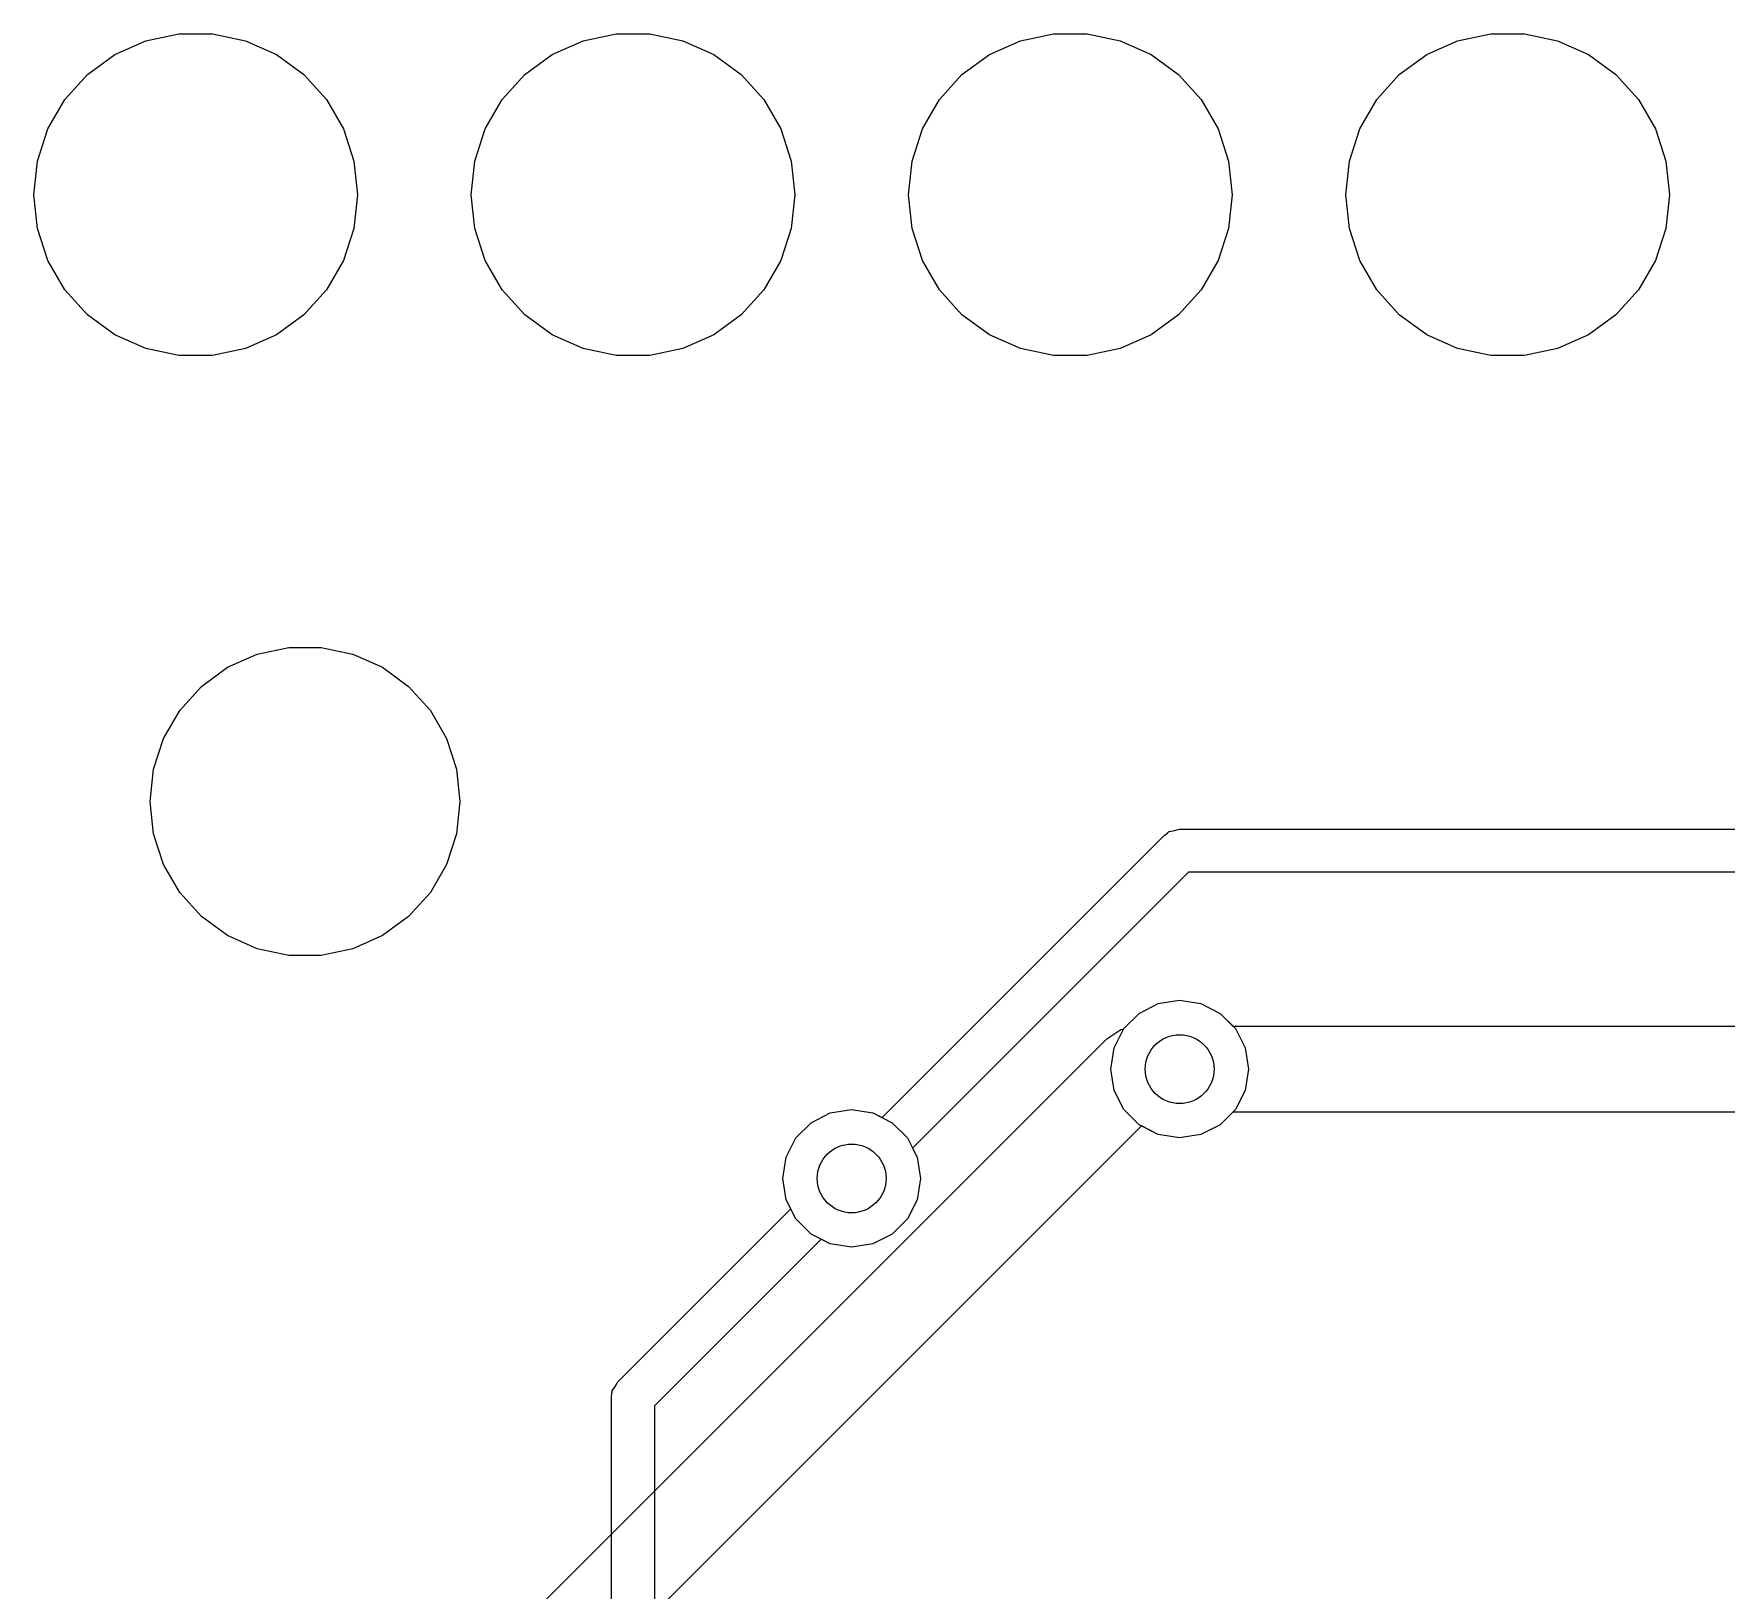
# Model space of a CAD drawing. Header units: millimetres. Extents: x 0 to 489, y -139 to 89.
# Drawn here: x 7.18 to 17.01, y 28.78 to 37.83 of the extents above; entities that cross this region are included whole.
import ezdxf

# ---------------------------------------------------------------- set-up
doc = ezdxf.new("R2010")
doc.units = ezdxf.units.MM
doc.header["$MEASUREMENT"] = 0
doc.layers.add('BLACK', color=7, linetype='CONTINUOUS')

msp = doc.modelspace()

# ---------------------------------------------------------------- linework, layer by layer
at = {"layer": 'BLACK', "linetype": 'Continuous'}
for p, q in [((7.65407, 37.70429), (7.83407, 37.78419)), ((7.65407, 37.70429), (7.83407, 37.78419)), ((7.65407, 37.70429), (7.83407, 37.78419)), ((7.65407, 37.70429), (7.83407, 37.78419)), ((7.83407, 37.78419), (8.02607, 37.82509)), ((7.83407, 37.78419), (8.02607, 37.82509)), ((7.83407, 37.78419), (8.02607, 37.82509)), ((7.83407, 37.78419), (8.02607, 37.82509)), ((8.02607, 37.82509), (8.22207, 37.82509)), ((8.02607, 37.82509), (8.22207, 37.82509)), ((8.02607, 37.82509), (8.22207, 37.82509)), ((8.02607, 37.82509), (8.22207, 37.82509)), ((8.22207, 37.82509), (8.41407, 37.78419)), ((8.22207, 37.82509), (8.41407, 37.78419)), ((8.22207, 37.82509), (8.41407, 37.78419)), ((8.22207, 37.82509), (8.41407, 37.78419)), ((8.41407, 37.78419), (8.59407, 37.70429)), ((8.41407, 37.78419), (8.59407, 37.70429)), ((8.41407, 37.78419), (8.59407, 37.70429)), ((8.41407, 37.78419), (8.59407, 37.70429)), ((10.19407, 37.70429), (10.37407, 37.78419)), ((10.19407, 37.70429), (10.37407, 37.78419)), ((10.19407, 37.70429), (10.37407, 37.78419)), ((10.19407, 37.70429), (10.37407, 37.78419)), ((10.37407, 37.78419), (10.56607, 37.82509)), ((10.37407, 37.78419), (10.56607, 37.82509)), ((10.37407, 37.78419), (10.56607, 37.82509)), ((10.37407, 37.78419), (10.56607, 37.82509)), ((10.56607, 37.82509), (10.76207, 37.82509)), ((10.56607, 37.82509), (10.76207, 37.82509)), ((10.56607, 37.82509), (10.76207, 37.82509)), ((10.56607, 37.82509), (10.76207, 37.82509)), ((10.76207, 37.82509), (10.95407, 37.78419)), ((10.76207, 37.82509), (10.95407, 37.78419)), ((10.76207, 37.82509), (10.95407, 37.78419)), ((10.76207, 37.82509), (10.95407, 37.78419)), ((10.95407, 37.78419), (11.13407, 37.70429)), ((10.95407, 37.78419), (11.13407, 37.70429)), ((10.95407, 37.78419), (11.13407, 37.70429)), ((10.95407, 37.78419), (11.13407, 37.70429)), ((12.73407, 37.70429), (12.91407, 37.78419)), ((12.73407, 37.70429), (12.91407, 37.78419)), ((12.73407, 37.70429), (12.91407, 37.78419)), ((12.73407, 37.70429), (12.91407, 37.78419)), ((12.91407, 37.78419), (13.10607, 37.82509)), ((12.91407, 37.78419), (13.10607, 37.82509)), ((12.91407, 37.78419), (13.10607, 37.82509)), ((12.91407, 37.78419), (13.10607, 37.82509)), ((13.10607, 37.82509), (13.30207, 37.82509)), ((13.10607, 37.82509), (13.30207, 37.82509)), ((13.10607, 37.82509), (13.30207, 37.82509)), ((13.10607, 37.82509), (13.30207, 37.82509)), ((13.30207, 37.82509), (13.49407, 37.78419)), ((13.30207, 37.82509), (13.49407, 37.78419)), ((13.30207, 37.82509), (13.49407, 37.78419)), ((13.30207, 37.82509), (13.49407, 37.78419)), ((13.49407, 37.78419), (13.67407, 37.70429)), ((13.49407, 37.78419), (13.67407, 37.70429)), ((13.49407, 37.78419), (13.67407, 37.70429)), ((13.49407, 37.78419), (13.67407, 37.70429)), ((15.27407, 37.70429), (15.45407, 37.78419)), ((15.27407, 37.70429), (15.45407, 37.78419)), ((15.27407, 37.70429), (15.45407, 37.78419)), ((15.27407, 37.70429), (15.45407, 37.78419)), ((15.45407, 37.78419), (15.64607, 37.82509)), ((15.45407, 37.78419), (15.64607, 37.82509)), ((15.45407, 37.78419), (15.64607, 37.82509)), ((15.45407, 37.78419), (15.64607, 37.82509)), ((15.64607, 37.82509), (15.84207, 37.82509)), ((15.64607, 37.82509), (15.84207, 37.82509)), ((15.64607, 37.82509), (15.84207, 37.82509)), ((15.64607, 37.82509), (15.84207, 37.82509)), ((15.84207, 37.82509), (16.03407, 37.78419)), ((15.84207, 37.82509), (16.03407, 37.78419)), ((15.84207, 37.82509), (16.03407, 37.78419)), ((15.84207, 37.82509), (16.03407, 37.78419)), ((16.03407, 37.78419), (16.21407, 37.70429)), ((16.03407, 37.78419), (16.21407, 37.70429)), ((16.03407, 37.78419), (16.21407, 37.70429)), ((16.03407, 37.78419), (16.21407, 37.70429)), ((7.49507, 37.58879), (7.65407, 37.70429)), ((7.49507, 37.58879), (7.65407, 37.70429)), ((7.49507, 37.58879), (7.65407, 37.70429)), ((7.49507, 37.58879), (7.65407, 37.70429)), ((8.59407, 37.70429), (8.75307, 37.58879)), ((8.59407, 37.70429), (8.75307, 37.58879)), ((8.59407, 37.70429), (8.75307, 37.58879)), ((8.59407, 37.70429), (8.75307, 37.58879)), ((10.03507, 37.58879), (10.19407, 37.70429)), ((10.03507, 37.58879), (10.19407, 37.70429)), ((10.03507, 37.58879), (10.19407, 37.70429)), ((10.03507, 37.58879), (10.19407, 37.70429)), ((11.13407, 37.70429), (11.29307, 37.58879)), ((11.13407, 37.70429), (11.29307, 37.58879)), ((11.13407, 37.70429), (11.29307, 37.58879)), ((11.13407, 37.70429), (11.29307, 37.58879)), ((12.57507, 37.58879), (12.73407, 37.70429)), ((12.57507, 37.58879), (12.73407, 37.70429)), ((12.57507, 37.58879), (12.73407, 37.70429)), ((12.57507, 37.58879), (12.73407, 37.70429)), ((13.67407, 37.70429), (13.83307, 37.58879)), ((13.67407, 37.70429), (13.83307, 37.58879)), ((13.67407, 37.70429), (13.83307, 37.58879)), ((13.67407, 37.70429), (13.83307, 37.58879)), ((15.11507, 37.58879), (15.27407, 37.70429)), ((15.11507, 37.58879), (15.27407, 37.70429)), ((15.11507, 37.58879), (15.27407, 37.70429)), ((15.11507, 37.58879), (15.27407, 37.70429)), ((16.21407, 37.70429), (16.37307, 37.58879)), ((16.21407, 37.70429), (16.37307, 37.58879)), ((16.21407, 37.70429), (16.37307, 37.58879)), ((16.21407, 37.70429), (16.37307, 37.58879)), ((7.36407, 37.44279), (7.49507, 37.58879)), ((7.36407, 37.44279), (7.49507, 37.58879)), ((7.36407, 37.44279), (7.49507, 37.58879)), ((7.36407, 37.44279), (7.49507, 37.58879)), ((8.75307, 37.58879), (8.88407, 37.44279)), ((8.75307, 37.58879), (8.88407, 37.44279)), ((8.75307, 37.58879), (8.88407, 37.44279)), ((8.75307, 37.58879), (8.88407, 37.44279)), ((9.90407, 37.44279), (10.03507, 37.58879)), ((9.90407, 37.44279), (10.03507, 37.58879)), ((9.90407, 37.44279), (10.03507, 37.58879)), ((9.90407, 37.44279), (10.03507, 37.58879)), ((11.29307, 37.58879), (11.42407, 37.44279)), ((11.29307, 37.58879), (11.42407, 37.44279)), ((11.29307, 37.58879), (11.42407, 37.44279)), ((11.29307, 37.58879), (11.42407, 37.44279)), ((12.44407, 37.44279), (12.57507, 37.58879)), ((12.44407, 37.44279), (12.57507, 37.58879)), ((12.44407, 37.44279), (12.57507, 37.58879)), ((12.44407, 37.44279), (12.57507, 37.58879)), ((13.83307, 37.58879), (13.96407, 37.44279)), ((13.83307, 37.58879), (13.96407, 37.44279)), ((13.83307, 37.58879), (13.96407, 37.44279)), ((13.83307, 37.58879), (13.96407, 37.44279)), ((14.98407, 37.44279), (15.11507, 37.58879)), ((14.98407, 37.44279), (15.11507, 37.58879)), ((14.98407, 37.44279), (15.11507, 37.58879)), ((14.98407, 37.44279), (15.11507, 37.58879)), ((16.37307, 37.58879), (16.50407, 37.44279)), ((16.37307, 37.58879), (16.50407, 37.44279)), ((16.37307, 37.58879), (16.50407, 37.44279)), ((16.37307, 37.58879), (16.50407, 37.44279)), ((7.26507, 37.27269), (7.36407, 37.44279)), ((7.26507, 37.27269), (7.36407, 37.44279)), ((7.26507, 37.27269), (7.36407, 37.44279)), ((7.26507, 37.27269), (7.36407, 37.44279)), ((8.88407, 37.44279), (8.98307, 37.27269)), ((8.88407, 37.44279), (8.98307, 37.27269)), ((8.88407, 37.44279), (8.98307, 37.27269)), ((8.88407, 37.44279), (8.98307, 37.27269)), ((9.80507, 37.27269), (9.90407, 37.44279)), ((9.80507, 37.27269), (9.90407, 37.44279)), ((9.80507, 37.27269), (9.90407, 37.44279)), ((9.80507, 37.27269), (9.90407, 37.44279)), ((11.42407, 37.44279), (11.52307, 37.27269)), ((11.42407, 37.44279), (11.52307, 37.27269)), ((11.42407, 37.44279), (11.52307, 37.27269)), ((11.42407, 37.44279), (11.52307, 37.27269)), ((12.34507, 37.27269), (12.44407, 37.44279)), ((12.34507, 37.27269), (12.44407, 37.44279)), ((12.34507, 37.27269), (12.44407, 37.44279)), ((12.34507, 37.27269), (12.44407, 37.44279)), ((13.96407, 37.44279), (14.06307, 37.27269)), ((13.96407, 37.44279), (14.06307, 37.27269)), ((13.96407, 37.44279), (14.06307, 37.27269)), ((13.96407, 37.44279), (14.06307, 37.27269)), ((14.88507, 37.27269), (14.98407, 37.44279)), ((14.88507, 37.27269), (14.98407, 37.44279)), ((14.88507, 37.27269), (14.98407, 37.44279)), ((14.88507, 37.27269), (14.98407, 37.44279)), ((16.50407, 37.44279), (16.60307, 37.27269)), ((16.50407, 37.44279), (16.60307, 37.27269)), ((16.50407, 37.44279), (16.60307, 37.27269)), ((16.50407, 37.44279), (16.60307, 37.27269)), ((7.20507, 37.08579), (7.26507, 37.27269)), ((7.20507, 37.08579), (7.26507, 37.27269)), ((7.20507, 37.08579), (7.26507, 37.27269)), ((7.20507, 37.08579), (7.26507, 37.27269)), ((8.98307, 37.27269), (9.04307, 37.08579)), ((8.98307, 37.27269), (9.04307, 37.08579)), ((8.98307, 37.27269), (9.04307, 37.08579)), ((8.98307, 37.27269), (9.04307, 37.08579)), ((9.74507, 37.08579), (9.80507, 37.27269)), ((9.74507, 37.08579), (9.80507, 37.27269)), ((9.74507, 37.08579), (9.80507, 37.27269)), ((9.74507, 37.08579), (9.80507, 37.27269)), ((11.52307, 37.27269), (11.58307, 37.08579)), ((11.52307, 37.27269), (11.58307, 37.08579)), ((11.52307, 37.27269), (11.58307, 37.08579)), ((11.52307, 37.27269), (11.58307, 37.08579)), ((12.28507, 37.08579), (12.34507, 37.27269)), ((12.28507, 37.08579), (12.34507, 37.27269)), ((12.28507, 37.08579), (12.34507, 37.27269)), ((12.28507, 37.08579), (12.34507, 37.27269)), ((14.06307, 37.27269), (14.12307, 37.08579)), ((14.06307, 37.27269), (14.12307, 37.08579)), ((14.06307, 37.27269), (14.12307, 37.08579)), ((14.06307, 37.27269), (14.12307, 37.08579)), ((14.82507, 37.08579), (14.88507, 37.27269)), ((14.82507, 37.08579), (14.88507, 37.27269)), ((14.82507, 37.08579), (14.88507, 37.27269)), ((14.82507, 37.08579), (14.88507, 37.27269)), ((16.60307, 37.27269), (16.66307, 37.08579)), ((16.60307, 37.27269), (16.66307, 37.08579)), ((16.60307, 37.27269), (16.66307, 37.08579)), ((16.60307, 37.27269), (16.66307, 37.08579)), ((7.18407, 36.89039), (7.20507, 37.08579)), ((7.18407, 36.89039), (7.20507, 37.08579)), ((7.18407, 36.89039), (7.20507, 37.08579)), ((7.18407, 36.89039), (7.20507, 37.08579)), ((9.04307, 37.08579), (9.06407, 36.89039)), ((9.04307, 37.08579), (9.06407, 36.89039)), ((9.04307, 37.08579), (9.06407, 36.89039)), ((9.04307, 37.08579), (9.06407, 36.89039)), ((9.72407, 36.89039), (9.74507, 37.08579)), ((9.72407, 36.89039), (9.74507, 37.08579)), ((9.72407, 36.89039), (9.74507, 37.08579)), ((9.72407, 36.89039), (9.74507, 37.08579)), ((11.58307, 37.08579), (11.60407, 36.89039)), ((11.58307, 37.08579), (11.60407, 36.89039)), ((11.58307, 37.08579), (11.60407, 36.89039)), ((11.58307, 37.08579), (11.60407, 36.89039)), ((12.26407, 36.89039), (12.28507, 37.08579)), ((12.26407, 36.89039), (12.28507, 37.08579)), ((12.26407, 36.89039), (12.28507, 37.08579)), ((12.26407, 36.89039), (12.28507, 37.08579)), ((14.12307, 37.08579), (14.14407, 36.89039)), ((14.12307, 37.08579), (14.14407, 36.89039)), ((14.12307, 37.08579), (14.14407, 36.89039)), ((14.12307, 37.08579), (14.14407, 36.89039)), ((14.80407, 36.89039), (14.82507, 37.08579)), ((14.80407, 36.89039), (14.82507, 37.08579)), ((14.80407, 36.89039), (14.82507, 37.08579)), ((14.80407, 36.89039), (14.82507, 37.08579)), ((16.66307, 37.08579), (16.68407, 36.89039)), ((16.66307, 37.08579), (16.68407, 36.89039)), ((16.66307, 37.08579), (16.68407, 36.89039)), ((16.66307, 37.08579), (16.68407, 36.89039)), ((7.20507, 36.69499), (7.18407, 36.89039)), ((7.20507, 36.69499), (7.18407, 36.89039)), ((7.20507, 36.69499), (7.18407, 36.89039)), ((7.20507, 36.69499), (7.18407, 36.89039)), ((9.06407, 36.89039), (9.04307, 36.69499)), ((9.06407, 36.89039), (9.04307, 36.69499)), ((9.06407, 36.89039), (9.04307, 36.69499)), ((9.06407, 36.89039), (9.04307, 36.69499)), ((9.74507, 36.69499), (9.72407, 36.89039)), ((9.74507, 36.69499), (9.72407, 36.89039)), ((9.74507, 36.69499), (9.72407, 36.89039)), ((9.74507, 36.69499), (9.72407, 36.89039)), ((11.60407, 36.89039), (11.58307, 36.69499)), ((11.60407, 36.89039), (11.58307, 36.69499)), ((11.60407, 36.89039), (11.58307, 36.69499)), ((11.60407, 36.89039), (11.58307, 36.69499)), ((12.28507, 36.69499), (12.26407, 36.89039)), ((12.28507, 36.69499), (12.26407, 36.89039)), ((12.28507, 36.69499), (12.26407, 36.89039)), ((12.28507, 36.69499), (12.26407, 36.89039)), ((14.14407, 36.89039), (14.12307, 36.69499)), ((14.14407, 36.89039), (14.12307, 36.69499)), ((14.14407, 36.89039), (14.12307, 36.69499)), ((14.14407, 36.89039), (14.12307, 36.69499)), ((14.82507, 36.69499), (14.80407, 36.89039)), ((14.82507, 36.69499), (14.80407, 36.89039)), ((14.82507, 36.69499), (14.80407, 36.89039)), ((14.82507, 36.69499), (14.80407, 36.89039)), ((16.68407, 36.89039), (16.66307, 36.69499)), ((16.68407, 36.89039), (16.66307, 36.69499)), ((16.68407, 36.89039), (16.66307, 36.69499)), ((16.68407, 36.89039), (16.66307, 36.69499)), ((7.26507, 36.50809), (7.20507, 36.69499)), ((7.26507, 36.50809), (7.20507, 36.69499)), ((7.26507, 36.50809), (7.20507, 36.69499)), ((7.26507, 36.50809), (7.20507, 36.69499)), ((9.04307, 36.69499), (8.98307, 36.50809)), ((9.04307, 36.69499), (8.98307, 36.50809)), ((9.04307, 36.69499), (8.98307, 36.50809)), ((9.04307, 36.69499), (8.98307, 36.50809)), ((9.80507, 36.50809), (9.74507, 36.69499)), ((9.80507, 36.50809), (9.74507, 36.69499)), ((9.80507, 36.50809), (9.74507, 36.69499)), ((9.80507, 36.50809), (9.74507, 36.69499)), ((11.58307, 36.69499), (11.52307, 36.50809)), ((11.58307, 36.69499), (11.52307, 36.50809)), ((11.58307, 36.69499), (11.52307, 36.50809)), ((11.58307, 36.69499), (11.52307, 36.50809)), ((12.34507, 36.50809), (12.28507, 36.69499)), ((12.34507, 36.50809), (12.28507, 36.69499)), ((12.34507, 36.50809), (12.28507, 36.69499)), ((12.34507, 36.50809), (12.28507, 36.69499)), ((14.12307, 36.69499), (14.06307, 36.50809)), ((14.12307, 36.69499), (14.06307, 36.50809)), ((14.12307, 36.69499), (14.06307, 36.50809)), ((14.12307, 36.69499), (14.06307, 36.50809)), ((14.88507, 36.50809), (14.82507, 36.69499)), ((14.88507, 36.50809), (14.82507, 36.69499)), ((14.88507, 36.50809), (14.82507, 36.69499)), ((14.88507, 36.50809), (14.82507, 36.69499)), ((16.66307, 36.69499), (16.60307, 36.50809)), ((16.66307, 36.69499), (16.60307, 36.50809)), ((16.66307, 36.69499), (16.60307, 36.50809)), ((16.66307, 36.69499), (16.60307, 36.50809)), ((7.36407, 36.33799), (7.26507, 36.50809)), ((7.36407, 36.33799), (7.26507, 36.50809)), ((7.36407, 36.33799), (7.26507, 36.50809)), ((7.36407, 36.33799), (7.26507, 36.50809)), ((8.98307, 36.50809), (8.88407, 36.33799)), ((8.98307, 36.50809), (8.88407, 36.33799)), ((8.98307, 36.50809), (8.88407, 36.33799)), ((8.98307, 36.50809), (8.88407, 36.33799)), ((9.90407, 36.33799), (9.80507, 36.50809)), ((9.90407, 36.33799), (9.80507, 36.50809)), ((9.90407, 36.33799), (9.80507, 36.50809)), ((9.90407, 36.33799), (9.80507, 36.50809)), ((11.52307, 36.50809), (11.42407, 36.33799)), ((11.52307, 36.50809), (11.42407, 36.33799)), ((11.52307, 36.50809), (11.42407, 36.33799)), ((11.52307, 36.50809), (11.42407, 36.33799)), ((12.44407, 36.33799), (12.34507, 36.50809)), ((12.44407, 36.33799), (12.34507, 36.50809)), ((12.44407, 36.33799), (12.34507, 36.50809)), ((12.44407, 36.33799), (12.34507, 36.50809)), ((14.06307, 36.50809), (13.96407, 36.33799)), ((14.06307, 36.50809), (13.96407, 36.33799)), ((14.06307, 36.50809), (13.96407, 36.33799)), ((14.06307, 36.50809), (13.96407, 36.33799)), ((14.98407, 36.33799), (14.88507, 36.50809)), ((14.98407, 36.33799), (14.88507, 36.50809)), ((14.98407, 36.33799), (14.88507, 36.50809)), ((14.98407, 36.33799), (14.88507, 36.50809)), ((16.60307, 36.50809), (16.50407, 36.33799)), ((16.60307, 36.50809), (16.50407, 36.33799)), ((16.60307, 36.50809), (16.50407, 36.33799)), ((16.60307, 36.50809), (16.50407, 36.33799)), ((7.49507, 36.19199), (7.36407, 36.33799)), ((7.49507, 36.19199), (7.36407, 36.33799)), ((7.49507, 36.19199), (7.36407, 36.33799)), ((7.49507, 36.19199), (7.36407, 36.33799)), ((8.88407, 36.33799), (8.75307, 36.19199)), ((8.88407, 36.33799), (8.75307, 36.19199)), ((8.88407, 36.33799), (8.75307, 36.19199)), ((8.88407, 36.33799), (8.75307, 36.19199)), ((10.03507, 36.19199), (9.90407, 36.33799)), ((10.03507, 36.19199), (9.90407, 36.33799)), ((10.03507, 36.19199), (9.90407, 36.33799)), ((10.03507, 36.19199), (9.90407, 36.33799)), ((11.42407, 36.33799), (11.29307, 36.19199)), ((11.42407, 36.33799), (11.29307, 36.19199)), ((11.42407, 36.33799), (11.29307, 36.19199)), ((11.42407, 36.33799), (11.29307, 36.19199)), ((12.57507, 36.19199), (12.44407, 36.33799)), ((12.57507, 36.19199), (12.44407, 36.33799)), ((12.57507, 36.19199), (12.44407, 36.33799)), ((12.57507, 36.19199), (12.44407, 36.33799)), ((13.96407, 36.33799), (13.83307, 36.19199)), ((13.96407, 36.33799), (13.83307, 36.19199)), ((13.96407, 36.33799), (13.83307, 36.19199)), ((13.96407, 36.33799), (13.83307, 36.19199)), ((15.11507, 36.19199), (14.98407, 36.33799)), ((15.11507, 36.19199), (14.98407, 36.33799)), ((15.11507, 36.19199), (14.98407, 36.33799)), ((15.11507, 36.19199), (14.98407, 36.33799)), ((16.50407, 36.33799), (16.37307, 36.19199)), ((16.50407, 36.33799), (16.37307, 36.19199)), ((16.50407, 36.33799), (16.37307, 36.19199)), ((16.50407, 36.33799), (16.37307, 36.19199)), ((7.65407, 36.07649), (7.49507, 36.19199)), ((7.65407, 36.07649), (7.49507, 36.19199)), ((7.65407, 36.07649), (7.49507, 36.19199)), ((7.65407, 36.07649), (7.49507, 36.19199)), ((8.75307, 36.19199), (8.59407, 36.07649)), ((8.75307, 36.19199), (8.59407, 36.07649)), ((8.75307, 36.19199), (8.59407, 36.07649)), ((8.75307, 36.19199), (8.59407, 36.07649)), ((10.19407, 36.07649), (10.03507, 36.19199)), ((10.19407, 36.07649), (10.03507, 36.19199)), ((10.19407, 36.07649), (10.03507, 36.19199)), ((10.19407, 36.07649), (10.03507, 36.19199)), ((11.29307, 36.19199), (11.13407, 36.07649)), ((11.29307, 36.19199), (11.13407, 36.07649)), ((11.29307, 36.19199), (11.13407, 36.07649)), ((11.29307, 36.19199), (11.13407, 36.07649)), ((12.73407, 36.07649), (12.57507, 36.19199)), ((12.73407, 36.07649), (12.57507, 36.19199)), ((12.73407, 36.07649), (12.57507, 36.19199)), ((12.73407, 36.07649), (12.57507, 36.19199)), ((13.83307, 36.19199), (13.67407, 36.07649)), ((13.83307, 36.19199), (13.67407, 36.07649)), ((13.83307, 36.19199), (13.67407, 36.07649)), ((13.83307, 36.19199), (13.67407, 36.07649)), ((15.27407, 36.07649), (15.11507, 36.19199)), ((15.27407, 36.07649), (15.11507, 36.19199)), ((15.27407, 36.07649), (15.11507, 36.19199)), ((15.27407, 36.07649), (15.11507, 36.19199)), ((16.37307, 36.19199), (16.21407, 36.07649)), ((16.37307, 36.19199), (16.21407, 36.07649)), ((16.37307, 36.19199), (16.21407, 36.07649)), ((16.37307, 36.19199), (16.21407, 36.07649)), ((7.83407, 35.99659), (7.65407, 36.07649)), ((7.83407, 35.99659), (7.65407, 36.07649)), ((7.83407, 35.99659), (7.65407, 36.07649)), ((7.83407, 35.99659), (7.65407, 36.07649)), ((8.59407, 36.07649), (8.41407, 35.99659)), ((8.59407, 36.07649), (8.41407, 35.99659)), ((8.59407, 36.07649), (8.41407, 35.99659)), ((8.59407, 36.07649), (8.41407, 35.99659)), ((10.37407, 35.99659), (10.19407, 36.07649)), ((10.37407, 35.99659), (10.19407, 36.07649)), ((10.37407, 35.99659), (10.19407, 36.07649)), ((10.37407, 35.99659), (10.19407, 36.07649)), ((11.13407, 36.07649), (10.95407, 35.99659)), ((11.13407, 36.07649), (10.95407, 35.99659)), ((11.13407, 36.07649), (10.95407, 35.99659)), ((11.13407, 36.07649), (10.95407, 35.99659)), ((12.91407, 35.99659), (12.73407, 36.07649)), ((12.91407, 35.99659), (12.73407, 36.07649)), ((12.91407, 35.99659), (12.73407, 36.07649)), ((12.91407, 35.99659), (12.73407, 36.07649)), ((13.67407, 36.07649), (13.49407, 35.99659)), ((13.67407, 36.07649), (13.49407, 35.99659)), ((13.67407, 36.07649), (13.49407, 35.99659)), ((13.67407, 36.07649), (13.49407, 35.99659)), ((15.45407, 35.99659), (15.27407, 36.07649)), ((15.45407, 35.99659), (15.27407, 36.07649)), ((15.45407, 35.99659), (15.27407, 36.07649)), ((15.45407, 35.99659), (15.27407, 36.07649)), ((16.21407, 36.07649), (16.03407, 35.99659)), ((16.21407, 36.07649), (16.03407, 35.99659)), ((16.21407, 36.07649), (16.03407, 35.99659)), ((16.21407, 36.07649), (16.03407, 35.99659)), ((8.02607, 35.95569), (7.83407, 35.99659)), ((8.02607, 35.95569), (7.83407, 35.99659)), ((8.02607, 35.95569), (7.83407, 35.99659)), ((8.02607, 35.95569), (7.83407, 35.99659)), ((8.41407, 35.99659), (8.22207, 35.95569)), ((8.41407, 35.99659), (8.22207, 35.95569)), ((8.41407, 35.99659), (8.22207, 35.95569)), ((8.41407, 35.99659), (8.22207, 35.95569)), ((10.56607, 35.95569), (10.37407, 35.99659)), ((10.56607, 35.95569), (10.37407, 35.99659)), ((10.56607, 35.95569), (10.37407, 35.99659)), ((10.56607, 35.95569), (10.37407, 35.99659)), ((10.95407, 35.99659), (10.76207, 35.95569)), ((10.95407, 35.99659), (10.76207, 35.95569)), ((10.95407, 35.99659), (10.76207, 35.95569)), ((10.95407, 35.99659), (10.76207, 35.95569)), ((13.10607, 35.95569), (12.91407, 35.99659)), ((13.10607, 35.95569), (12.91407, 35.99659)), ((13.10607, 35.95569), (12.91407, 35.99659)), ((13.10607, 35.95569), (12.91407, 35.99659)), ((13.49407, 35.99659), (13.30207, 35.95569)), ((13.49407, 35.99659), (13.30207, 35.95569)), ((13.49407, 35.99659), (13.30207, 35.95569)), ((13.49407, 35.99659), (13.30207, 35.95569)), ((15.64607, 35.95569), (15.45407, 35.99659)), ((15.64607, 35.95569), (15.45407, 35.99659)), ((15.64607, 35.95569), (15.45407, 35.99659)), ((15.64607, 35.95569), (15.45407, 35.99659)), ((16.03407, 35.99659), (15.84207, 35.95569)), ((16.03407, 35.99659), (15.84207, 35.95569)), ((16.03407, 35.99659), (15.84207, 35.95569)), ((16.03407, 35.99659), (15.84207, 35.95569)), ((8.22207, 35.95569), (8.02607, 35.95569)), ((8.22207, 35.95569), (8.02607, 35.95569)), ((8.22207, 35.95569), (8.02607, 35.95569)), ((8.22207, 35.95569), (8.02607, 35.95569)), ((10.76207, 35.95569), (10.56607, 35.95569)), ((10.76207, 35.95569), (10.56607, 35.95569)), ((10.76207, 35.95569), (10.56607, 35.95569)), ((10.76207, 35.95569), (10.56607, 35.95569)), ((13.30207, 35.95569), (13.10607, 35.95569)), ((13.30207, 35.95569), (13.10607, 35.95569)), ((13.30207, 35.95569), (13.10607, 35.95569)), ((13.30207, 35.95569), (13.10607, 35.95569)), ((15.84207, 35.95569), (15.64607, 35.95569)), ((15.84207, 35.95569), (15.64607, 35.95569)), ((15.84207, 35.95569), (15.64607, 35.95569)), ((15.84207, 35.95569), (15.64607, 35.95569)), ((8.30907, 34.14479), (8.48107, 34.22139)), ((8.30907, 34.14479), (8.48107, 34.22139)), ((8.30907, 34.14479), (8.48107, 34.22139)), ((8.30907, 34.14479), (8.48107, 34.22139)), ((8.48107, 34.22139), (8.66507, 34.26049)), ((8.48107, 34.22139), (8.66507, 34.26049)), ((8.48107, 34.22139), (8.66507, 34.26049)), ((8.48107, 34.22139), (8.66507, 34.26049)), ((8.66507, 34.26049), (8.85307, 34.26049)), ((8.66507, 34.26049), (8.85307, 34.26049)), ((8.66507, 34.26049), (8.85307, 34.26049)), ((8.66507, 34.26049), (8.85307, 34.26049)), ((8.85307, 34.26049), (9.03707, 34.22139)), ((8.85307, 34.26049), (9.03707, 34.22139)), ((8.85307, 34.26049), (9.03707, 34.22139)), ((8.85307, 34.26049), (9.03707, 34.22139)), ((9.03707, 34.22139), (9.20907, 34.14479)), ((9.03707, 34.22139), (9.20907, 34.14479)), ((9.03707, 34.22139), (9.20907, 34.14479)), ((9.03707, 34.22139), (9.20907, 34.14479)), ((8.15707, 34.03419), (8.30907, 34.14479)), ((8.15707, 34.03419), (8.30907, 34.14479)), ((8.15707, 34.03419), (8.30907, 34.14479)), ((8.15707, 34.03419), (8.30907, 34.14479)), ((9.20907, 34.14479), (9.36107, 34.03419)), ((9.20907, 34.14479), (9.36107, 34.03419)), ((9.20907, 34.14479), (9.36107, 34.03419)), ((9.20907, 34.14479), (9.36107, 34.03419)), ((8.03107, 33.89439), (8.15707, 34.03419)), ((8.03107, 33.89439), (8.15707, 34.03419)), ((8.03107, 33.89439), (8.15707, 34.03419)), ((8.03107, 33.89439), (8.15707, 34.03419)), ((9.36107, 34.03419), (9.48707, 33.89439)), ((9.36107, 34.03419), (9.48707, 33.89439)), ((9.36107, 34.03419), (9.48707, 33.89439)), ((9.36107, 34.03419), (9.48707, 33.89439)), ((7.93707, 33.73149), (8.03107, 33.89439)), ((7.93707, 33.73149), (8.03107, 33.89439)), ((7.93707, 33.73149), (8.03107, 33.89439)), ((7.93707, 33.73149), (8.03107, 33.89439)), ((9.48707, 33.89439), (9.58107, 33.73149)), ((9.48707, 33.89439), (9.58107, 33.73149)), ((9.48707, 33.89439), (9.58107, 33.73149)), ((9.48707, 33.89439), (9.58107, 33.73149)), ((7.87907, 33.55249), (7.93707, 33.73149)), ((7.87907, 33.55249), (7.93707, 33.73149)), ((7.87907, 33.55249), (7.93707, 33.73149)), ((7.87907, 33.55249), (7.93707, 33.73149)), ((9.58107, 33.73149), (9.63907, 33.55249)), ((9.58107, 33.73149), (9.63907, 33.55249)), ((9.58107, 33.73149), (9.63907, 33.55249)), ((9.58107, 33.73149), (9.63907, 33.55249)), ((7.85907, 33.36539), (7.87907, 33.55249)), ((7.85907, 33.36539), (7.87907, 33.55249)), ((7.85907, 33.36539), (7.87907, 33.55249)), ((7.85907, 33.36539), (7.87907, 33.55249)), ((9.63907, 33.55249), (9.65907, 33.36539)), ((9.63907, 33.55249), (9.65907, 33.36539)), ((9.63907, 33.55249), (9.65907, 33.36539)), ((9.63907, 33.55249), (9.65907, 33.36539)), ((7.87907, 33.17829), (7.85907, 33.36539)), ((7.87907, 33.17829), (7.85907, 33.36539)), ((7.87907, 33.17829), (7.85907, 33.36539)), ((7.87907, 33.17829), (7.85907, 33.36539)), ((9.65907, 33.36539), (9.63907, 33.17829)), ((9.65907, 33.36539), (9.63907, 33.17829)), ((9.65907, 33.36539), (9.63907, 33.17829)), ((9.65907, 33.36539), (9.63907, 33.17829)), ((7.93707, 32.99929), (7.87907, 33.17829)), ((7.93707, 32.99929), (7.87907, 33.17829)), ((7.93707, 32.99929), (7.87907, 33.17829)), ((7.93707, 32.99929), (7.87907, 33.17829)), ((9.63907, 33.17829), (9.58107, 32.99929)), ((9.63907, 33.17829), (9.58107, 32.99929)), ((9.63907, 33.17829), (9.58107, 32.99929)), ((9.63907, 33.17829), (9.58107, 32.99929)), ((12.11107, 31.52879), (13.75107, 33.16879)), ((13.75107, 33.16879), (13.76807, 33.18219)), ((13.76807, 33.18219), (13.77107, 33.18559)), ((13.77107, 33.18559), (13.77407, 33.18629)), ((13.77407, 33.18629), (13.77907, 33.19009)), ((13.77907, 33.19009), (13.80907, 33.19669)), ((13.80907, 33.19669), (13.83907, 33.20539)), ((13.83907, 33.20539), (19.50207, 33.20539)), ((8.03107, 32.83639), (7.93707, 32.99929)), ((8.03107, 32.83639), (7.93707, 32.99929)), ((8.03107, 32.83639), (7.93707, 32.99929)), ((8.03107, 32.83639), (7.93707, 32.99929)), ((9.58107, 32.99929), (9.48707, 32.83639)), ((9.58107, 32.99929), (9.48707, 32.83639)), ((9.58107, 32.99929), (9.48707, 32.83639)), ((9.58107, 32.99929), (9.48707, 32.83639)), ((13.89107, 32.95539), (12.28707, 31.35199)), ((19.55407, 32.95539), (13.89107, 32.95539)), ((8.15707, 32.69659), (8.03107, 32.83639)), ((8.15707, 32.69659), (8.03107, 32.83639)), ((8.15707, 32.69659), (8.03107, 32.83639)), ((8.15707, 32.69659), (8.03107, 32.83639)), ((9.48707, 32.83639), (9.36107, 32.69659)), ((9.48707, 32.83639), (9.36107, 32.69659)), ((9.48707, 32.83639), (9.36107, 32.69659)), ((9.48707, 32.83639), (9.36107, 32.69659)), ((8.30907, 32.58599), (8.15707, 32.69659)), ((8.30907, 32.58599), (8.15707, 32.69659)), ((8.30907, 32.58599), (8.15707, 32.69659)), ((8.30907, 32.58599), (8.15707, 32.69659)), ((9.36107, 32.69659), (9.20907, 32.58599)), ((9.36107, 32.69659), (9.20907, 32.58599)), ((9.36107, 32.69659), (9.20907, 32.58599)), ((9.36107, 32.69659), (9.20907, 32.58599)), ((8.48107, 32.50939), (8.30907, 32.58599)), ((8.48107, 32.50939), (8.30907, 32.58599)), ((8.48107, 32.50939), (8.30907, 32.58599)), ((8.48107, 32.50939), (8.30907, 32.58599)), ((9.20907, 32.58599), (9.03707, 32.50939)), ((9.20907, 32.58599), (9.03707, 32.50939)), ((9.20907, 32.58599), (9.03707, 32.50939)), ((9.20907, 32.58599), (9.03707, 32.50939)), ((8.66507, 32.47029), (8.48107, 32.50939)), ((8.66507, 32.47029), (8.48107, 32.50939)), ((8.66507, 32.47029), (8.48107, 32.50939)), ((8.66507, 32.47029), (8.48107, 32.50939)), ((8.85307, 32.47029), (8.66507, 32.47029)), ((8.85307, 32.47029), (8.66507, 32.47029)), ((8.85307, 32.47029), (8.66507, 32.47029)), ((8.85307, 32.47029), (8.66507, 32.47029)), ((9.03707, 32.50939), (8.85307, 32.47029)), ((9.03707, 32.50939), (8.85307, 32.47029)), ((9.03707, 32.50939), (8.85307, 32.47029)), ((9.03707, 32.50939), (8.85307, 32.47029)), ((13.60407, 32.13399), (13.71507, 32.19079)), ((13.60407, 32.13399), (13.71507, 32.19079)), ((13.71507, 32.19079), (13.83907, 32.21039)), ((13.71507, 32.19079), (13.83907, 32.21039)), ((13.83907, 32.21039), (13.96307, 32.19079)), ((13.83907, 32.21039), (13.96307, 32.19079)), ((13.96307, 32.19079), (14.07407, 32.13399)), ((13.96307, 32.19079), (14.07407, 32.13399)), ((13.45907, 31.93399), (13.51507, 32.04549)), ((13.49807, 32.04139), (13.51507, 32.04479)), ((13.51507, 32.04549), (13.60407, 32.13399)), ((13.51507, 32.04549), (13.60407, 32.13399)), ((13.51507, 32.04479), (13.51507, 32.04549)), ((14.07407, 32.13399), (14.14807, 32.06039)), ((14.07407, 32.13399), (14.16307, 32.04549)), ((14.14807, 32.06039), (26.86507, 32.06039)), ((14.16307, 32.04549), (14.21907, 31.93399)), ((9.65907, 28.22929), (13.41707, 31.98719)), ((13.41707, 31.98719), (13.49807, 32.04139)), ((13.43907, 31.81039), (13.45907, 31.93399)), ((14.21907, 31.93399), (14.23907, 31.81039)), ((13.45907, 31.68679), (13.43907, 31.81039)), ((14.23907, 31.81039), (14.21907, 31.68679)), ((13.51507, 31.57529), (13.45907, 31.68679)), ((14.21907, 31.68679), (14.16307, 31.57529)), ((11.69907, 31.49899), (11.81007, 31.55579)), ((11.69907, 31.49899), (11.81007, 31.55579)), ((11.81007, 31.55579), (11.93407, 31.57539)), ((11.81007, 31.55579), (11.93407, 31.57539)), ((11.93407, 31.57539), (12.05807, 31.55579)), ((11.93407, 31.57539), (12.05807, 31.55579)), ((12.05807, 31.55579), (12.16907, 31.49899)), ((12.05807, 31.55579), (12.11107, 31.52879)), ((13.60407, 31.48679), (13.51507, 31.57529)), ((14.16307, 31.57529), (14.07407, 31.48679)), ((14.14807, 31.56039), (14.07407, 31.48679)), ((26.86507, 31.56039), (14.14807, 31.56039)), ((13.61707, 31.48019), (9.65907, 27.52219)), ((11.61007, 31.41049), (11.69907, 31.49899)), ((11.61007, 31.41049), (11.69907, 31.49899)), ((12.16907, 31.49899), (12.25807, 31.41049)), ((13.71507, 31.42999), (13.60407, 31.48679)), ((13.71507, 31.42999), (13.61707, 31.48019)), ((14.07407, 31.48679), (13.96307, 31.42999)), ((14.07407, 31.48679), (13.96307, 31.42999)), ((11.55407, 31.29899), (11.61007, 31.41049)), ((11.55407, 31.29899), (11.61007, 31.41049)), ((12.25807, 31.41049), (12.31407, 31.29899)), ((13.83907, 31.41039), (13.71507, 31.42999)), ((13.83907, 31.41039), (13.71507, 31.42999)), ((13.96307, 31.42999), (13.83907, 31.41039)), ((13.96307, 31.42999), (13.83907, 31.41039)), ((11.53407, 31.17539), (11.55407, 31.29899)), ((11.53407, 31.17539), (11.55407, 31.29899)), ((12.28707, 31.35199), (12.31407, 31.29899)), ((12.31407, 31.29899), (12.33407, 31.17539)), ((12.31407, 31.29899), (12.33407, 31.17539)), ((11.55407, 31.05179), (11.53407, 31.17539)), ((11.55407, 31.05179), (11.53407, 31.17539)), ((12.33407, 31.17539), (12.31407, 31.05179)), ((12.33407, 31.17539), (12.31407, 31.05179)), ((10.57607, 29.99379), (11.58107, 30.99879)), ((11.58107, 30.99879), (11.55407, 31.05179)), ((11.61007, 30.94029), (11.55407, 31.05179)), ((12.31407, 31.05179), (12.25807, 30.94029)), ((12.31407, 31.05179), (12.25807, 30.94029)), ((11.69907, 30.85179), (11.61007, 30.94029)), ((12.25807, 30.94029), (12.16907, 30.85179)), ((12.25807, 30.94029), (12.16907, 30.85179)), ((11.75707, 30.82199), (10.78907, 29.85359)), ((11.81007, 30.79499), (11.69907, 30.85179)), ((11.81007, 30.79499), (11.75707, 30.82199)), ((11.93407, 30.77539), (11.81007, 30.79499)), ((11.93407, 30.77539), (11.81007, 30.79499)), ((12.05807, 30.79499), (11.93407, 30.77539)), ((12.05807, 30.79499), (11.93407, 30.77539)), ((12.16907, 30.85179), (12.05807, 30.79499)), ((12.16907, 30.85179), (12.05807, 30.79499)), ((10.56107, 29.96659), (10.57607, 29.99379)), ((10.53907, 29.90539), (10.54207, 29.92749)), ((10.53907, 26.82939), (10.53907, 29.90539)), ((10.54207, 29.93199), (10.54307, 29.93439)), ((10.54207, 29.92749), (10.54207, 29.93199)), ((10.54307, 29.93439), (10.54407, 29.94059)), ((10.54407, 29.94059), (10.56107, 29.96659)), ((10.78907, 29.85359), (10.78907, 26.88119))]:
    msp.add_line(p, q, dxfattribs=at)
at = {"layer": 'BLACK'}
for centre in [(13.83907, 31.81039), (13.83907, 31.81039), (11.93407, 31.17539), (11.93407, 31.17539)]:
    msp.add_circle(centre, 0.2, dxfattribs=at)

doc.saveas('drawing.dxf')
